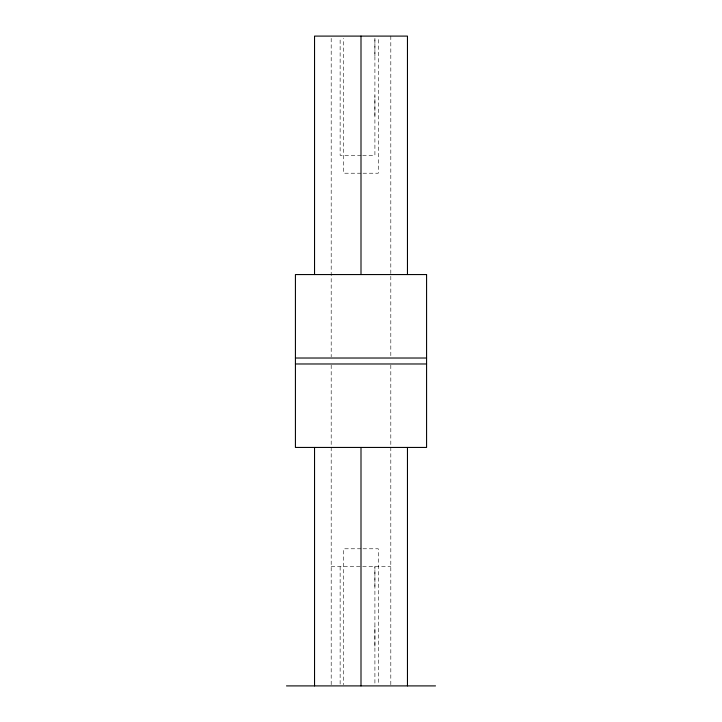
<?xml version="1.0" encoding="UTF-8"?>
<svg xmlns="http://www.w3.org/2000/svg" width="722" height="722" viewBox="0 0 722 722"><rect width="100%" height="100%" fill="white"/><g stroke="black" fill="none" stroke-linecap="round" stroke-linejoin="round"><path stroke-width="0.54" stroke-dasharray="3.61 2.71" d="M374.908 646.154L374.908 626.281M374.908 586.544L374.908 566.671L374.908 684.835M374.908 115.583L374.908 95.719M374.908 55.973L374.908 38.311M361.144 155.329L340.134 155.329L340.134 38.347M362.679 155.329L374.908 155.329L374.908 38.23M361 173.217L343.708 173.217L343.708 38.347M362.995 173.217L378.283 173.217L378.292 38.347M361 548.783L343.708 548.783L343.708 684.772M362.995 548.783L378.283 548.783L378.292 684.772M331.19 566.671L361.144 566.671M362.679 566.671L390.81 566.671M390.81 36.1L390.81 356.894M390.81 365.106L390.81 685.9M340.134 566.671L340.134 684.772M331.19 38.347L331.19 356.894M331.19 365.106L331.19 685.9"/><path stroke-width="1.08" d="M295.424 358.022L426.576 358.022M295.424 363.978L426.576 363.978M286.481 685.9L435.519 685.9M407.461 274.559L407.461 36.1L314.539 36.1L314.539 274.559M407.461 447.441L407.461 685.9M361 36.1L361 274.559M361 447.441L361 685.9M314.539 447.441L314.539 685.9M426.576 274.559L295.424 274.559L295.424 447.441L426.576 447.441L426.576 274.559"/></g></svg>
